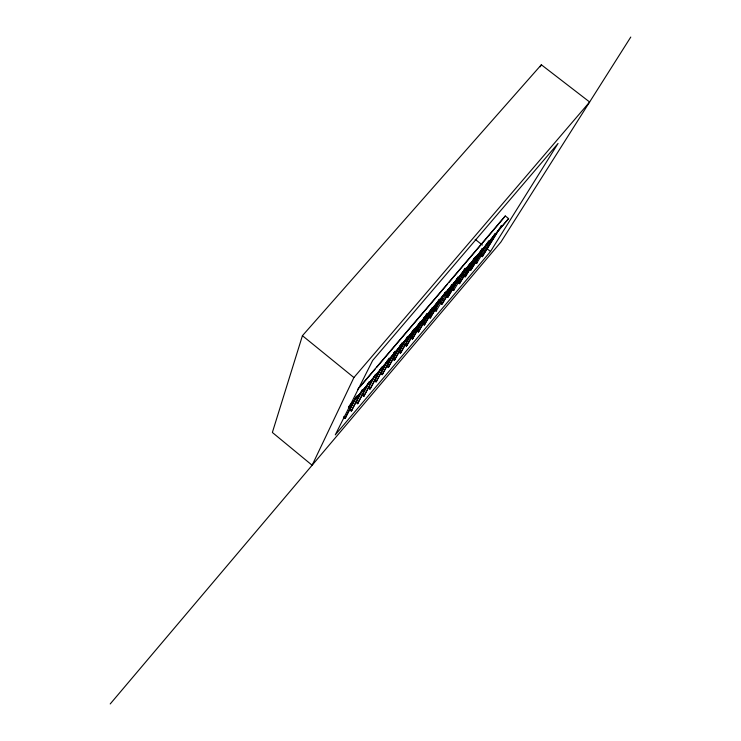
<?xml version="1.0" encoding="UTF-8"?>
<svg xmlns="http://www.w3.org/2000/svg" width="741" height="741" viewBox="0 0 741 741"><rect width="100%" height="100%" fill="white"/><g stroke="black" fill="none" stroke-linecap="round" stroke-linejoin="round"><path stroke-width="1.11" d="M302.43 335.692L272.364 432.466L312.128 465.246L353.902 377.54L589.632 102.008L541.347 64.773L302.43 335.692L353.902 377.54M348.631 407.318L349.632 405.308M343.454 417.109L345.074 418.433L355.689 397.491M362.451 389.942L351.317 411.07L349.706 409.745L356.43 396.491M345.074 418.433L356.375 396.685M349.706 409.745L357.106 395.703M351.317 411.07L362.284 389.729M369.101 382.208L357.542 403.725L355.93 402.409L362.72 389.71M357.542 403.725L368.36 382.949M375.706 374.261L363.738 396.426L362.127 395.11L368.972 381.976M363.738 396.426L375.048 375.029M540.272 66.81L541.347 64.773M389.099 358.153L376.039 381.911L374.437 380.605L380.846 368.583M369.898 389.155L370.537 388.395L368.935 387.089L368.296 387.839L369.898 389.155L381.43 367.545M370.537 388.395L382.097 366.749M395.036 351.503L382.152 374.696L380.55 373.399L387.691 360.163M376.039 381.911L387.348 360.941M382.152 374.696L394.879 351.354M401.983 342.972L388.247 367.517L386.645 366.221L394.87 351.549M393.258 358.07L399.918 345.964M388.247 367.517L400.566 345.204M399.834 349.993L403.113 344.083M404.206 342.11L405.299 340.147M392.702 359.07L394.305 360.367L407.587 336.433M394.305 360.367L407.819 336.46M406.439 341.879L409.792 335.886M410.912 333.885L412.033 331.885M400.344 353.244L400.964 352.512L399.371 351.225L398.741 351.956L400.344 353.244L413.552 329.689M400.964 352.512L414.21 328.921M426.862 314.008L412.339 339.1L410.746 337.822L413.497 332.941M414.599 330.986L415.701 329.032M416.803 327.087L417.905 325.132M410.746 337.822L417.998 325.364M406.355 346.158L406.976 345.426L405.383 344.139L404.762 344.871L406.355 346.158L419.869 322.252M406.976 345.426L420.527 321.483M418.396 327.828L420.091 324.854M421.212 322.881L422.342 320.899M423.472 318.917L424.593 316.935M432.559 307.626L418.295 332.07L416.711 330.792L424.667 317.185M412.339 339.1L426.76 313.804M439.404 299.225L424.232 325.077L422.639 323.798L423.796 321.789M424.945 319.788L426.094 317.778M427.826 314.768L428.974 312.767M422.639 323.798L430.493 310.479M418.295 332.07L432.475 307.404M430.817 312.915L434.226 307.024M445.61 291.926L430.141 318.102L428.557 316.833L437.116 302.365M424.232 325.077L438.709 300.059M436.171 306.913L437.912 303.94M435.05 309.173L436.634 310.442L436.023 311.164L434.439 309.895L443.164 295.251M430.141 318.102L444.961 292.676M447.138 291.333L448.277 289.388M442.053 300.327L443.192 298.382M444.906 295.464L446.045 293.519M447.184 291.574L448.324 289.629M436.023 311.164L451.788 284.646M450.204 289.222L451.945 286.276M447.323 294.409L449.074 291.454M450.232 289.49L454.307 282.59M441.886 304.255L442.488 303.532L440.914 302.272L440.302 302.986L441.886 304.255L457.919 277.125M442.488 303.532L457.984 277.338M457.132 280.839L452.556 288.555L454.131 289.805L453.529 290.518L451.954 289.259M458.281 278.912L459.429 276.986M460.569 275.059L461.717 273.133M446.138 296.113L447.712 297.373L464.644 268.918M447.712 297.373L465.283 268.168M460.087 278.811L458.346 281.737L459.911 282.988L459.309 283.692L457.743 282.441M461.254 276.856L462.421 274.902M463.588 272.957L465.339 270.03M453.529 290.518L469.674 263.852M467.071 270.011L468.256 268.038M470.035 265.074L471.22 263.101M472.406 261.128L474.184 258.164M459.309 283.692L475.694 256.488M459.911 282.988L475.741 256.719M471.007 266.251L472.758 263.351M474.509 260.452L475.676 258.526M465.07 276.893L465.672 276.189L464.107 274.948L463.505 275.652L465.07 276.893L482.335 248.383M465.672 276.189L482.372 248.624M476.741 259.498L477.926 257.544M479.714 254.608L480.9 252.653M482.085 250.708L483.864 247.772M469.248 268.881L470.813 270.132L487.81 242.214M470.813 270.132L489.014 240.519M348.418 407.365L508.604 218.595L505.288 215.983L495.062 228.237M474.962 262.147L476.528 263.388L495.025 233.452M480.659 255.441L482.215 256.682L499.777 228.135M482.215 256.682L501.601 225.431L500.981 226.162M490.514 251.495L558.047 143.458L372.658 360.459L335.265 434.884L490.514 251.495L486.902 248.643M630.786 37.05L500.879 242.103L110.214 703.95M349.437 405.929L508.604 218.595M362.127 395.11L362.766 394.351L364.377 395.666M374.437 380.605L375.076 379.855L376.678 381.161M380.55 373.399L381.189 372.649L382.791 373.946M476.528 263.388L477.121 262.694L475.555 261.453M357.505 389.562L505.288 215.983M360.07 386.802L375.02 369.24M376.428 367.582L447.62 283.97M449.055 282.284L494.367 229.052M475.157 239.334L482.382 245.058M481.242 254.747L482.808 255.978M469.84 268.186L471.406 269.428M446.749 295.4L448.324 296.659M429.169 316.111L430.753 317.38M423.259 323.076L424.843 324.345M417.322 330.069L418.915 331.338M411.366 337.09L412.959 338.368M393.332 358.329L394.934 359.626M387.274 365.48L388.877 366.767M356.569 401.65L358.19 402.965M350.354 408.986L351.966 410.301M344.102 416.34L345.723 417.665"/></g></svg>
